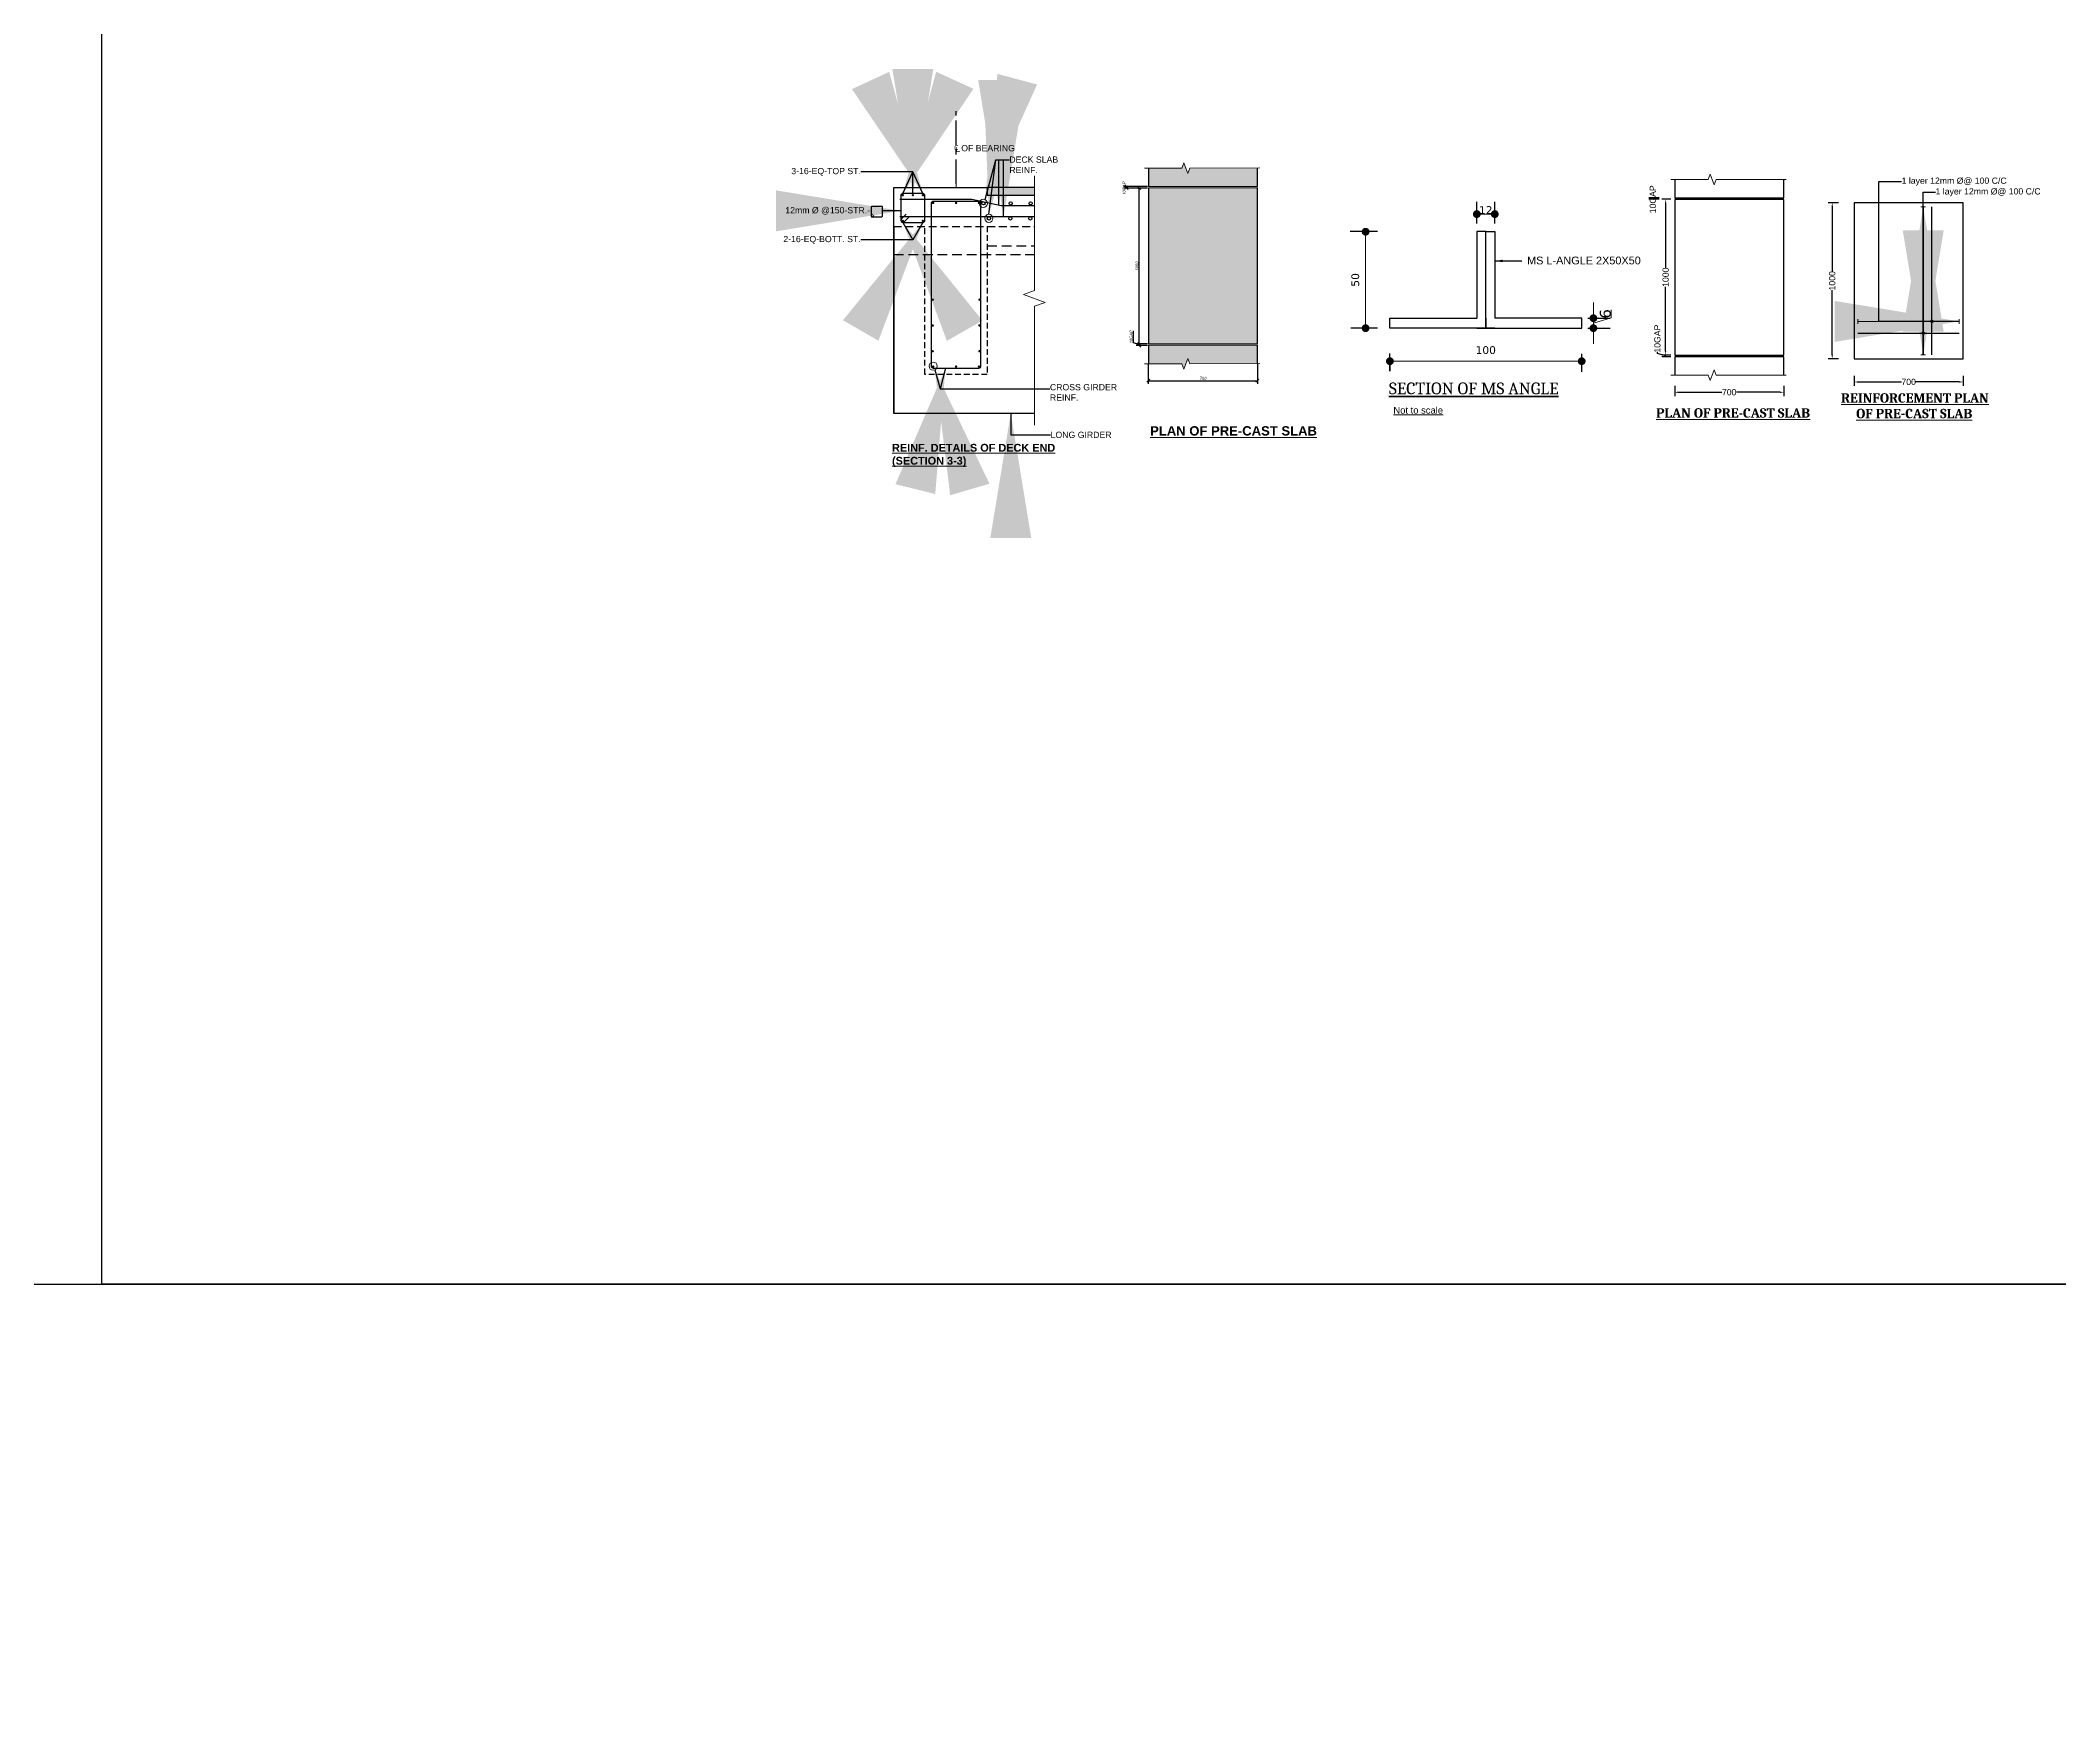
# Model space of a CAD drawing. Header units: millimetres. Extents: x 1231188 to 3899118, y -5478610 to -489530.
# Drawn here: x 3839818 to 3852780, y -2794505 to -2783786 of the extents above; entities that cross this region are included whole.
import ezdxf

# ---------------------------------------------------------------- set-up
doc = ezdxf.new("R2010")
doc.units = ezdxf.units.MM
doc.header["$LTSCALE"] = 25
doc.header["$MEASUREMENT"] = 0
doc.header["$PDMODE"] = 3
for name, pattern in [('CENTER', [2, 1.25, -0.25, 0.25, -0.25]), ('CENTER2', [1.125, 0.75, -0.125, 0.125, -0.125]), ('DASHED2', [0.375, 0.25, -0.125]), ('Grid Line', [22.225, 12.7, -3.175, 3.175, -3.175])]:
    doc.linetypes.add(name, pattern=pattern)
doc.layers.get('0').update_dxf_attribs({"lineweight": 13})
doc.layers.get('Defpoints').update_dxf_attribs({"color": 230, "lineweight": 9})
for name, color, linetype in [('Bar mark', 5, 'Continuous'), ('CL', 8, 'CENTER'), ('Deck', 7, 'Continuous'), ('Girder', 1, 'Continuous'), ('Girder_Hidden', 8, 'DASHED2'), ('Hatch 1', 14, 'Continuous'), ('Reinf', 1, 'Continuous'), ('Reinf. Half Tone', 14, 'Continuous'), ('Shade', 15, 'Continuous'), ('Wearing Course', 7, 'Continuous')]:
    doc.layers.add(name, color=color, linetype=linetype)
for name, color, linetype, lineweight in [('COLUMN', 1, 'Continuous', 25), ('Concrete_Section', 21, 'Continuous', 30), ('DIM', 8, 'Continuous', 13), ('grid', 114, 'CENTER2', 20), ('HAJ', 191, 'Continuous', 15), ('HATCH', 191, 'Continuous', 9), ('Outline', 191, 'Continuous', 40), ('text', 7, 'Continuous', 18)]:
    doc.layers.add(name, color=color, linetype=linetype, lineweight=lineweight)
doc.styles.add('AR', font='arial.ttf')
doc.styles.add('ARIAL', font='arial.ttf', dxfattribs={"height": 400})
doc.styles.add('DIM', font='isocp3.shx', dxfattribs={"oblique": 10})
doc.styles.get("Standard").update_dxf_attribs({"font": 'swissl.ttf'})
doc.styles.add('swis lt cn bt', font='verdana.ttf')
doc.styles.add('Title', font='arial.ttf')
doc.dimstyles.new('DIM01', dxfattribs={"dimtxt": 40, "dimasz": 25, "dimexe": 25, "dimexo": 25, "dimgap": 5, "dimtad": 0, "dimdec": 4, "dimdsep": 46, "dimtxsty": 'Standard', "dimcen": 10, "dimazin": 2, "dimtfac": 1, "dimtdec": 4, "dimtofl": 0, "dimtmove": 1, "dimatfit": 3, "dimfxl": 40, "dimfxlon": 1, "dimtolj": 1, "dimtzin": 0, "dimarcsym": 0})
doc.dimstyles.new('dim_10', dxfattribs={"dimtxt": 20, "dimasz": 20, "dimexe": 20, "dimexo": 5, "dimgap": 5, "dimtad": 1, "dimdec": 0, "dimzin": 0, "dimdsep": 46, "dimtxsty": 'DIM', "dimblk": 'OBLIQUE', "dimcen": 20, "dimclrd": 5, "dimclre": 5, "dimclrt": 7, "dimadec": 0, "dimazin": 0, "dimtfac": 1, "dimtdec": 0, "dimtmove": 1, "dimatfit": 3, "dimfxl": 10, "dimtolj": 1, "dimtzin": 0, "dimarcsym": 0})
doc.dimstyles.new('Dim_20', dxfattribs={"dimscale": 20, "dimtxt": 1.8, "dimasz": 40, "dimexe": 40, "dimexo": 5, "dimgap": 5, "dimtad": 1, "dimdec": 0, "dimzin": 0, "dimdsep": 46, "dimtxsty": 'DIM', "dimcen": 0.09, "dimclrd": 5, "dimclre": 5, "dimclrt": 7, "dimadec": 0, "dimazin": 0, "dimtfac": 1, "dimtdec": 0, "dimtmove": 0, "dimatfit": 3, "dimfxl": 40, "dimfxlon": 1, "dimtolj": 1, "dimtzin": 0, "dimarcsym": 0})
doc.dimstyles.new('meter', dxfattribs={"dimtxt": 150, "dimasz": 5, "dimexe": 3, "dimexo": 4, "dimgap": 1, "dimtad": 1, "dimdec": 0, "dimzin": 0, "dimdsep": 46, "dimtxsty": 'swis lt cn bt', "dimblk": 'OBLIQUE', "dimcen": 3, "dimdle": 3, "dimclrd": 8, "dimclre": 8, "dimclrt": 7, "dimadec": 0, "dimazin": 0, "dimtfac": 1, "dimtdec": 0, "dimtofl": 0, "dimtmove": 1, "dimatfit": 2, "dimldrblk": 'OBLIQUE', "dimfxl": 1, "dimtolj": 1, "dimtzin": 0, "dimlwd": 9, "dimlwe": 9, "dimarcsym": 0})

# ---------------------------------------------------------------- blocks, each defined once
blk = doc.blocks.new('_Dot')
at = {"color": 0, "lineweight": -2}
blk.add_line((-0.5, 0), (-1, 0), dxfattribs=at)
at = {"color": 0, "const_width": 0.5}
blk.add_lwpolyline([(-0.25, 0, 1), (0.25, 0, 1)], format="xyb", close=True, dxfattribs=at)
blk = doc.blocks.new('*D108')
at = {"color": 5, "linetype": 'DASHED2', "lineweight": 9, "ltscale": 100, "transparency": 16777216}
for p, q in [((3848481, -2785820), (3848481, -2785848)), ((3849712, -2785820), (3849712, -2785848))]:
    blk.add_line(p, q, dxfattribs=at)
at = {"color": 8, "lineweight": 9, "ltscale": 100, "transparency": 16777216}
blk.add_line((3848531, -2785845), (3849662, -2785845), dxfattribs=at)
at = {"layer": 'Defpoints', "color": 0, "lineweight": -2, "ltscale": 100, "transparency": 16777216}
for p in [(3848481, -2785633), (3849712, -2785633), (3849712, -2785845)]:
    blk.add_point(p, dxfattribs=at)
at = {"color": 8, "lineweight": 9, "ltscale": 100, "transparency": 16777216, "xscale": 50, "yscale": 50, "zscale": 50, "rotation": 180}
blk.add_blockref('_Dot', (3848481, -2785845), dxfattribs=at)
at = {"color": 8, "lineweight": 9, "ltscale": 100, "transparency": 16777216, "xscale": 50, "yscale": 50, "zscale": 50}
blk.add_blockref('_Dot', (3849712, -2785845), dxfattribs=at)
at = {"color": 7, "lineweight": -2, "ltscale": 100, "transparency": 16777216, "insert": (3849096, -2785774), "char_height": 200, "attachment_point": 5, "style": 'swis lt cn bt'}
blk.add_mtext('\\A1;{\\H0.25x;100}', dxfattribs=at)
blk = doc.blocks.new('*D109')
at = {"color": 5, "linetype": 'DASHED2', "lineweight": 9, "ltscale": 100, "transparency": 16777216}
for p, q in [((3848350, -2785014), (3848322, -2785014)), ((3848350, -2785633), (3848322, -2785633))]:
    blk.add_line(p, q, dxfattribs=at)
at = {"color": 8, "lineweight": 9, "ltscale": 100, "transparency": 16777216}
blk.add_line((3848325, -2785583), (3848325, -2785064), dxfattribs=at)
at = {"layer": 'Defpoints', "color": 0, "lineweight": -2, "ltscale": 100, "transparency": 16777216}
for p in [(3848325, -2785014), (3849039, -2785014), (3848481, -2785633)]:
    blk.add_point(p, dxfattribs=at)
at = {"color": 8, "lineweight": 9, "ltscale": 100, "transparency": 16777216, "xscale": 50, "yscale": 50, "zscale": 50}
for p, rotation in [((3848325, -2785014), 90), ((3848325, -2785633), 270)]:
    blk.add_blockref('_Dot', p, dxfattribs=dict(at, rotation=rotation))
at = {"color": 7, "lineweight": -2, "ltscale": 100, "transparency": 16777216, "insert": (3848259, -2785323), "char_height": 70, "attachment_point": 5, "rotation": 90, "style": 'swis lt cn bt'}
blk.add_mtext('\\A1;{\\H0.7143x;50}', dxfattribs=at)
blk = doc.blocks.new('*D110')
at = {"color": 5, "linetype": 'DASHED2', "lineweight": 9, "ltscale": 100, "transparency": 16777216}
for p, q in [((3849039, -2784926), (3849039, -2784898)), ((3849154, -2784926), (3849154, -2784898))]:
    blk.add_line(p, q, dxfattribs=at)
at = {"color": 8, "lineweight": 9, "ltscale": 100, "transparency": 16777216}
blk.add_line((3849089, -2784901), (3849104, -2784901), dxfattribs=at)
at = {"layer": 'Defpoints', "color": 0, "lineweight": -2, "ltscale": 100, "transparency": 16777216}
for p in [(3849039, -2785014), (3849154, -2784901), (3849154, -2785014)]:
    blk.add_point(p, dxfattribs=at)
at = {"color": 8, "lineweight": 9, "ltscale": 100, "transparency": 16777216, "xscale": 50, "yscale": 50, "zscale": 50, "rotation": 180}
blk.add_blockref('_Dot', (3849039, -2784901), dxfattribs=at)
at = {"color": 8, "lineweight": 9, "ltscale": 100, "transparency": 16777216, "xscale": 50, "yscale": 50, "zscale": 50}
blk.add_blockref('_Dot', (3849154, -2784901), dxfattribs=at)
at = {"color": 7, "lineweight": -2, "ltscale": 100, "transparency": 16777216, "insert": (3849096, -2784875), "char_height": 70, "attachment_point": 5, "style": 'swis lt cn bt'}
blk.add_mtext('\\A1;{\\H0.7143x;12}', dxfattribs=at)
blk = doc.blocks.new('*D111')
at = {"color": 8, "lineweight": 9, "ltscale": 100, "transparency": 16777216}
for p, q in [((3849787, -2785519), (3849787, -2785469)), ((3849901, -2785567), (3849901, -2785515)), ((3849787, -2785601), (3849901, -2785567)), ((3849787, -2785633), (3849787, -2785569)), ((3849787, -2785683), (3849787, -2785733))]:
    blk.add_line(p, q, dxfattribs=at)
at = {"color": 5, "linetype": 'DASHED2', "lineweight": 9, "ltscale": 100, "transparency": 16777216}
for p, q in [((3849762, -2785569), (3849790, -2785569)), ((3849762, -2785633), (3849790, -2785633))]:
    blk.add_line(p, q, dxfattribs=at)
at = {"layer": 'Defpoints', "color": 0, "lineweight": -2, "ltscale": 100, "transparency": 16777216}
for p in [(3849712, -2785569), (3849712, -2785633), (3849787, -2785569)]:
    blk.add_point(p, dxfattribs=at)
at = {"color": 8, "lineweight": 9, "ltscale": 100, "transparency": 16777216, "xscale": 50, "yscale": 50, "zscale": 50}
for p, rotation in [((3849787, -2785569), 270), ((3849787, -2785633), 90)]:
    blk.add_blockref('_Dot', p, dxfattribs=dict(at, rotation=rotation))
at = {"color": 7, "lineweight": -2, "ltscale": 100, "transparency": 16777216, "insert": (3849864, -2785541), "char_height": 70, "attachment_point": 5, "rotation": 90, "style": 'swis lt cn bt'}
blk.add_mtext('\\A1;6', dxfattribs=at)
blk = doc.blocks.new('_Oblique')
at = {"color": 0, "linetype": 'ByBlock', "lineweight": -2}
blk.add_line((-0.5, -0.5), (0.5, 0.5), dxfattribs=at)
blk = doc.blocks.new('*D224')
at = {"layer": 'Defpoints', "color": 0, "lineweight": -2, "ltscale": 20, "transparency": 16777216}
for p in [(3846872, -2785734), (3846930, -2785734), (3846930, -2785744)]:
    blk.add_point(p, dxfattribs=at)
at = {"layer": 'DIM', "color": 5, "lineweight": -2, "ltscale": 20, "transparency": 16777216}
for p, q in [((3846835, -2785728), (3846835, -2785649)), ((3846872, -2785739), (3846835, -2785728)), ((3846925, -2785734), (3846852, -2785734)), ((3846925, -2785744), (3846852, -2785744)), ((3846872, -2785744), (3846872, -2785734))]:
    blk.add_line(p, q, dxfattribs=at)
at = {"layer": 'DIM', "color": 5, "lineweight": -2, "ltscale": 20, "transparency": 16777216, "xscale": 20, "yscale": 20, "zscale": 20}
for p, rotation in [((3846872, -2785734), 90), ((3846872, -2785744), 270)]:
    blk.add_blockref('_Oblique', p, dxfattribs=dict(at, rotation=rotation))
at = {"layer": 'DIM', "color": 7, "ltscale": 20, "transparency": 16777216, "insert": (3846820, -2785688), "char_height": 20, "attachment_point": 5, "rotation": 90, "style": 'DIM'}
blk.add_mtext('\\A1;10GAP', dxfattribs=at)
blk = doc.blocks.new('*D225')
at = {"layer": 'Defpoints', "color": 0, "lineweight": -2, "ltscale": 20, "transparency": 16777216}
for p in [(3846872, -2784734), (3846930, -2784734), (3846930, -2785734)]:
    blk.add_point(p, dxfattribs=at)
at = {"layer": 'DIM', "color": 5, "lineweight": -2, "ltscale": 20, "transparency": 16777216}
for p, q in [((3846925, -2784734), (3846852, -2784734)), ((3846872, -2785734), (3846872, -2784734)), ((3846925, -2785734), (3846852, -2785734))]:
    blk.add_line(p, q, dxfattribs=at)
at = {"layer": 'DIM', "color": 5, "lineweight": -2, "ltscale": 20, "transparency": 16777216, "xscale": 20, "yscale": 20, "zscale": 20}
for p, rotation in [((3846872, -2784734), 90), ((3846872, -2785734), 270)]:
    blk.add_blockref('_Oblique', p, dxfattribs=dict(at, rotation=rotation))
at = {"layer": 'DIM', "color": 7, "ltscale": 20, "transparency": 16777216, "insert": (3846857, -2785234), "char_height": 20, "attachment_point": 5, "rotation": 90, "style": 'DIM'}
blk.add_mtext('\\A1;1000', dxfattribs=at)
blk = doc.blocks.new('*D226')
at = {"layer": 'Defpoints', "color": 0, "lineweight": -2, "ltscale": 20, "transparency": 16777216}
for p in [(3846790, -2784724), (3846930, -2784724), (3846930, -2784734)]:
    blk.add_point(p, dxfattribs=at)
at = {"layer": 'DIM', "color": 5, "lineweight": -2, "ltscale": 20, "transparency": 16777216}
for p, q in [((3846925, -2784724), (3846770, -2784724)), ((3846925, -2784734), (3846770, -2784734)), ((3846790, -2784734), (3846790, -2784724))]:
    blk.add_line(p, q, dxfattribs=at)
at = {"layer": 'DIM', "color": 5, "lineweight": -2, "ltscale": 20, "transparency": 16777216, "xscale": 20, "yscale": 20, "zscale": 20}
for p, rotation in [((3846790, -2784724), 90), ((3846790, -2784734), 270)]:
    blk.add_blockref('_Oblique', p, dxfattribs=dict(at, rotation=rotation))
at = {"layer": 'DIM', "color": 7, "ltscale": 20, "transparency": 16777216, "insert": (3846775, -2784734), "char_height": 20, "attachment_point": 5, "rotation": 90, "style": 'DIM'}
blk.add_mtext('\\A1;10GAP', dxfattribs=at)
blk = doc.blocks.new('*D227')
at = {"layer": 'Defpoints', "color": 0, "lineweight": -2, "ltscale": 20, "transparency": 16777216}
for p in [(3846930, -2785862), (3847630, -2785860), (3847630, -2785970)]:
    blk.add_point(p, dxfattribs=at)
at = {"layer": 'DIM', "color": 5, "lineweight": -2, "ltscale": 20, "transparency": 16777216}
for p, q in [((3846930, -2785867), (3846930, -2785990)), ((3847630, -2785865), (3847630, -2785990)), ((3846930, -2785970), (3847630, -2785970))]:
    blk.add_line(p, q, dxfattribs=at)
at = {"layer": 'DIM', "color": 5, "lineweight": -2, "ltscale": 20, "transparency": 16777216, "xscale": 20, "yscale": 20, "zscale": 20, "rotation": 180}
blk.add_blockref('_Oblique', (3846930, -2785970), dxfattribs=at)
at = {"layer": 'DIM', "color": 5, "lineweight": -2, "ltscale": 20, "transparency": 16777216, "xscale": 20, "yscale": 20, "zscale": 20}
blk.add_blockref('_Oblique', (3847630, -2785970), dxfattribs=at)
at = {"layer": 'DIM', "color": 7, "ltscale": 20, "transparency": 16777216, "insert": (3847280, -2785955), "char_height": 20, "attachment_point": 5, "style": 'DIM'}
blk.add_mtext('\\A1;700', dxfattribs=at)
blk = doc.blocks.new('do_20')
at = {"const_width": 7.84}
blk.add_lwpolyline([(8, 3, -1), (12, -3, -1)], format="xyb", close=True, dxfattribs=at)
blk = doc.blocks.new('*D277')
at = {"layer": 'Defpoints', "color": 0, "lineweight": -2, "transparency": 16777216}
for p in [(3850251, -2785806), (3850309, -2785806), (3850309, -2785816)]:
    blk.add_point(p, dxfattribs=at)
at = {"layer": 'text', "color": 0, "lineweight": -2, "transparency": 16777216}
for p, q in [((3850198, -2785795), (3850198, -2785785)), ((3850251, -2785811), (3850198, -2785795)), ((3850284, -2785806), (3850226, -2785806)), ((3850284, -2785816), (3850226, -2785816)), ((3850251, -2785816), (3850251, -2785806))]:
    blk.add_line(p, q, dxfattribs=at)
at = {"layer": 'text', "color": 0, "transparency": 16777216, "insert": (3850198, -2785700), "char_height": 40, "attachment_point": 5, "rotation": 90}
blk.add_mtext('\\A1;10GAP', dxfattribs=at)
blk = doc.blocks.new('*D278')
at = {"layer": 'Defpoints', "color": 0, "lineweight": -2, "transparency": 16777216}
for p in [(3850251, -2784806), (3850309, -2784806), (3850309, -2785806)]:
    blk.add_point(p, dxfattribs=at)
at = {"layer": 'text', "color": 0, "lineweight": -2, "transparency": 16777216}
for p, q in [((3850284, -2784806), (3850226, -2784806)), ((3850251, -2784831), (3850251, -2785246)), ((3850251, -2785781), (3850251, -2785367)), ((3850284, -2785806), (3850226, -2785806))]:
    blk.add_line(p, q, dxfattribs=at)
for points in [[(3850247, -2784831), (3850255, -2784831), (3850251, -2784806)], [(3850247, -2785781), (3850255, -2785781), (3850251, -2785806)]]:
    blk.add_solid(points, dxfattribs=at)
at = {"layer": 'text', "color": 0, "transparency": 16777216, "insert": (3850251, -2785306), "char_height": 40, "attachment_point": 5, "rotation": 90}
blk.add_mtext('\\A1;1000', dxfattribs=at)
blk = doc.blocks.new('*D279')
at = {"layer": 'Defpoints', "color": 0, "lineweight": -2, "transparency": 16777216}
for p in [(3850169, -2784796), (3850309, -2784796), (3850309, -2784806)]:
    blk.add_point(p, dxfattribs=at)
at = {"layer": 'text', "color": 0, "lineweight": -2, "transparency": 16777216}
for p, q in [((3850209, -2784796), (3850144, -2784796)), ((3850209, -2784806), (3850144, -2784806))]:
    blk.add_line(p, q, dxfattribs=at)
at = {"layer": 'text', "color": 0, "transparency": 16777216, "insert": (3850169, -2784806), "char_height": 40, "attachment_point": 5, "rotation": 90}
blk.add_mtext('\\A1;10GAP', dxfattribs=at)
blk = doc.blocks.new('*D280')
at = {"layer": 'Defpoints', "color": 0, "lineweight": -2, "transparency": 16777216}
for p in [(3850309, -2785934), (3851009, -2785934), (3851009, -2786044)]:
    blk.add_point(p, dxfattribs=at)
at = {"layer": 'text', "color": 0, "lineweight": -2, "transparency": 16777216}
for p, q in [((3850309, -2786004), (3850309, -2786069)), ((3850334, -2786044), (3850612, -2786044)), ((3850984, -2786044), (3850706, -2786044)), ((3851009, -2786004), (3851009, -2786069))]:
    blk.add_line(p, q, dxfattribs=at)
for points in [[(3850334, -2786040), (3850334, -2786049), (3850309, -2786044)], [(3850984, -2786040), (3850984, -2786049), (3851009, -2786044)]]:
    blk.add_solid(points, dxfattribs=at)
at = {"layer": 'text', "color": 0, "transparency": 16777216, "insert": (3850659, -2786044), "char_height": 40, "attachment_point": 5}
blk.add_mtext('\\A1;700', dxfattribs=at)
blk = doc.blocks.new('*D281')
at = {"layer": 'Defpoints', "color": 0, "lineweight": -2, "transparency": 16777216}
for p in [(3851461, -2785829), (3852161, -2785829), (3852161, -2785978)]:
    blk.add_point(p, dxfattribs=at)
at = {"layer": 'text', "color": 0, "lineweight": -2, "transparency": 16777216}
for p, q in [((3851461, -2785938), (3851461, -2786003)), ((3851486, -2785978), (3851764, -2785978)), ((3852136, -2785978), (3851857, -2785978)), ((3852161, -2785938), (3852161, -2786003))]:
    blk.add_line(p, q, dxfattribs=at)
for points in [[(3851486, -2785974), (3851486, -2785983), (3851461, -2785978)], [(3852136, -2785974), (3852136, -2785983), (3852161, -2785978)]]:
    blk.add_solid(points, dxfattribs=at)
at = {"layer": 'text', "color": 0, "transparency": 16777216, "insert": (3851811, -2785978), "char_height": 40, "attachment_point": 5}
blk.add_mtext('\\A1;700', dxfattribs=at)
blk = doc.blocks.new('*D282')
at = {"layer": 'Defpoints', "color": 0, "lineweight": -2, "transparency": 16777216}
for p in [(3851461, -2784829), (3851320, -2785829), (3851461, -2785829)]:
    blk.add_point(p, dxfattribs=at)
at = {"layer": 'text', "color": 0, "lineweight": -2, "transparency": 16777216}
for p, q in [((3851360, -2784829), (3851295, -2784829)), ((3851320, -2784854), (3851320, -2785269)), ((3851320, -2785804), (3851320, -2785390)), ((3851360, -2785829), (3851295, -2785829))]:
    blk.add_line(p, q, dxfattribs=at)
for points in [[(3851316, -2784854), (3851325, -2784854), (3851320, -2784829)], [(3851316, -2785804), (3851325, -2785804), (3851320, -2785829)]]:
    blk.add_solid(points, dxfattribs=at)
at = {"layer": 'text', "color": 0, "transparency": 16777216, "insert": (3851320, -2785329), "char_height": 40, "attachment_point": 5, "rotation": 90}
blk.add_mtext('\\A1;1000', dxfattribs=at)
blk = doc.blocks.new('Bar mark_2')
at = {"ltscale": 400, "const_width": 70.3125}
blk.add_lwpolyline([(-35.15625, 0, 1), (35.15625, 0, 1)], format="xyb", close=True, dxfattribs=at)

msp = doc.modelspace()

# ---------------------------------------------------------------- hatches: boundary and pattern name
at = {"layer": 'Hatch 1', "ltscale": 20}
h = msp.add_hatch(color=256, dxfattribs=at)
h.dxf.hatch_style = 1
h.paths.add_polyline_path([(3846198.40159, -2784729.49449), (3845896.00602, -2784729.49449), (3845896.00602, -2784779.49449), (3846198.40159, -2784779.49449)])
at = {"layer": 'Shade', "ltscale": 20}
h = msp.add_hatch(color=256, dxfattribs=at)
h.dxf.hatch_style = 1
h.paths.add_polyline_path([(3847182.947, -2784641.20074), (3847157.6345, -2784571.65522), (3847144.97825, -2784606.42798), (3846930.29075, -2784606.42798), (3846930.29075, -2784724.06187), (3847630.28224, -2784722.12662), (3847630.28224, -2784606.42798), (3847195.60325, -2784606.42798)])
h = msp.add_hatch(color=256, dxfattribs=at)
h.dxf.hatch_style = 1
h.paths.add_polyline_path([(3846930.29075, -2785734.06187), (3847630.28224, -2785732.12662), (3847630.28224, -2784732.12662), (3846930.29075, -2784734.06187)])
h = msp.add_hatch(color=256, dxfattribs=at)
h.dxf.hatch_style = 1
h.paths.add_polyline_path([(3847182.947, -2785826.92299), (3847195.60325, -2785861.69575), (3847630.28224, -2785861.69575), (3847630.28224, -2785742.12662), (3846930.29075, -2785744.06187), (3846930.29075, -2785861.69575), (3847144.97825, -2785861.69575), (3847157.6345, -2785896.46851)])

# ---------------------------------------------------------------- linework, layer by layer
at = {"color": 1, "lineweight": -2, "ltscale": 100}
for p, q in [((3849038.92009, -2784961.92227), (3849038.92009, -2784822.65838)), ((3849153.74875, -2784961.92227), (3849153.74875, -2784822.65838)), ((3848401.81331, -2785013.50877), (3848226.29622, -2785013.50877)), ((3848401.60046, -2785632.69372), (3848229.29622, -2785632.69372)), ((3849751.14615, -2785568.32825), (3849895.41347, -2785568.32825)), ((3849751.14615, -2785632.69372), (3849895.41347, -2785632.69372)), ((3848480.73149, -2785909.78848), (3848480.73149, -2785794.82762)), ((3848480.73149, -2785844.72611), (3848480.73149, -2785909.78848)), ((3849711.93734, -2785912.78848), (3849711.93734, -2785797.82762))]:
    msp.add_line(p, q, dxfattribs=at)
at = {"color": 4, "lineweight": -2, "ltscale": 100}
for points in [[(3849038.92009, -2785632.69372), (3849096.33442, -2785632.69372), (3849096.33442, -2785013.50877), (3849038.92009, -2785013.50877), (3849038.92009, -2785568.86553)], [(3849153.74875, -2785632.69372), (3849096.33442, -2785632.69372), (3849096.33442, -2785013.50877), (3849153.74875, -2785013.50877), (3849153.74875, -2785568.86553)], [(3849096.33442, -2785568.86553), (3849096.33442, -2785632.69372), (3848480.73149, -2785632.69372), (3848480.73149, -2785568.86553), (3849038.92009, -2785568.86553)], [(3849096.33442, -2785568.86553), (3849096.33442, -2785632.69372), (3849711.93734, -2785632.69372), (3849711.93734, -2785568.86553), (3849153.74875, -2785568.86553)]]:
    msp.add_lwpolyline(points, dxfattribs=at)
at = {"layer": 'CL', "ltscale": 5}
msp.add_line((3845696.00602, -2784706.29377), (3845696.00602, -2784240.90161), dxfattribs=at)
at = {"layer": 'COLUMN', "lineweight": -2, "ltscale": 100}
msp.add_lwpolyline([(3840211.61426, -2767454.5222), (3861692.00571, -2767454.5222), (3861692.00571, -2791767.57677), (3840211.61426, -2791767.57677)], close=True, dxfattribs=at)
at = {"layer": 'Concrete_Section', "color": 4, "ltscale": 150}
for points in [[(3846930.29075, -2784606.42798), (3846930.29075, -2784724.06187), (3847630.28224, -2784722.12662), (3847630.28224, -2784604.49274)], [(3850309.17256, -2784678.78612), (3850309.17256, -2784796.42001), (3851009.17256, -2784796.42001), (3851009.17256, -2784678.78612)], [(3847630.28224, -2785859.76051), (3847630.28224, -2785742.12662), (3846930.29075, -2785744.06187), (3846930.29075, -2785861.69575)], [(3851009.17256, -2785934.05389), (3851009.17256, -2785816.42001), (3850309.17256, -2785816.42001), (3850309.17256, -2785934.05389)]]:
    msp.add_lwpolyline(points, dxfattribs=at)
for points in [[(3846930.29075, -2785734.06187), (3847630.28224, -2785732.12662), (3847630.28224, -2784732.12662), (3846930.29075, -2784734.06187)], [(3850309.17256, -2785806.42001), (3851009.17256, -2785806.42001), (3851009.17256, -2784806.42001), (3850309.17256, -2784806.42001)]]:
    msp.add_lwpolyline(points, close=True, dxfattribs=at)
at = {"layer": 'Concrete_Section', "ltscale": 150}
msp.add_lwpolyline([(3851460.70343, -2784829.49147), (3851460.70343, -2785829.49147), (3852160.70343, -2785829.49147), (3852160.70343, -2784829.49147)], close=True, dxfattribs=at)
at = {"layer": 'Deck', "ltscale": 20}
msp.add_lwpolyline([(3845296.00602, -2784979.49449), (3845296.00602, -2784729.49449), (3845896.00602, -2784729.49449), (3845896.00602, -2784779.49449), (3846198.40159, -2784779.49449)], dxfattribs=at)
at = {"layer": 'Defpoints', "lineweight": -2, "ltscale": 100}
msp.add_lwpolyline([(3823085.18358, -2791767.57677), (3891240.19167, -2791767.57677), (3891240.19167, -2831114.31957), (3823085.18358, -2831114.31957)], close=True, dxfattribs=at)
at = {"layer": 'Girder', "color": 21}
msp.add_line((3845296.00602, -2784979.49449), (3845296.00602, -2786179.49449), dxfattribs=at)
msp.add_lwpolyline([(3846198.40159, -2786179.49449), (3845296.00602, -2786179.49449), (3845296.00602, -2784979.49449)], dxfattribs=at)
at = {"layer": 'Girder', "linetype": 'DASHED2', "ltscale": 8}
msp.add_lwpolyline([(3845296.00602, -2784979.49449), (3846198.40159, -2784979.49449)], dxfattribs=at)
at = {"layer": 'Girder', "color": 4, "linetype": 'DASHED2', "ltscale": 6}
msp.add_lwpolyline([(3845896.00602, -2784979.49449), (3845896.00602, -2785929.49449), (3845496.00602, -2785929.49449), (3845496.00602, -2784979.49449)], dxfattribs=at)
at = {"layer": 'Girder_Hidden', "ltscale": 10}
for p, q in [((3845896.00602, -2785104.49449), (3846198.40159, -2785104.49449)), ((3845296.00602, -2785159.49449), (3846198.40159, -2785159.49449))]:
    msp.add_line(p, q, dxfattribs=at)
at = {"layer": 'grid', "linetype": 'Grid Line', "ltscale": 10}
msp.add_line((3845696.00602, -2784706.29377), (3845696.00602, -2784729.49449), dxfattribs=at)
at = {"layer": 'HATCH', "linetype": 'Continuous', "ltscale": 20}
for points in [[(3847645.53647, -2784604.49274), (3847195.60325, -2784606.42798), (3847182.947, -2784641.20074), (3847157.6345, -2784571.65522), (3847144.97825, -2784606.42798), (3846906.14629, -2784606.42798)], [(3846198.40159, -2784654.49449), (3846198.40159, -2785391.36949), (3846128.85606, -2785416.68199), (3846267.94711, -2785467.30699), (3846198.40159, -2785492.61949), (3846198.40159, -2786254.49449)], [(3851024.42679, -2784678.78612), (3850574.48506, -2784678.78612), (3850561.82881, -2784713.55888), (3850536.51631, -2784644.01336), (3850523.86006, -2784678.78612), (3850285.02809, -2784678.78612)], [(3847645.53647, -2785859.76051), (3847195.60325, -2785861.69575), (3847182.947, -2785826.92299), (3847157.6345, -2785896.46851), (3847144.97825, -2785861.69575), (3846906.14629, -2785861.69575)], [(3851024.42679, -2785934.05389), (3850574.48506, -2785934.05389), (3850561.82881, -2785899.28113), (3850536.51631, -2785968.82666), (3850523.86006, -2785934.05389), (3850285.02809, -2785934.05389)]]:
    msp.add_lwpolyline(points, dxfattribs=at)
at = {"layer": 'Reinf', "ltscale": 20}
for p, q in [((3851960.70343, -2785804.49147), (3851960.70343, -2784854.49147)), ((3851485.70343, -2785664.49147), (3852135.70343, -2785664.49147))]:
    msp.add_line(p, q, dxfattribs=at)
at = {"layer": 'Reinf', "color": 7, "ltscale": 70}
msp.add_lwpolyline([(3845160.06786, -2784901.04102), (3845152.82863, -2784908.28025, 0.6681786379), (3845157.13066, -2784918.66629), (3845217.21679, -2784918.66629, 0.4142135624), (3845223.30079, -2784912.58229), (3845223.30079, -2784857.35829, 0.4142135624), (3845217.21679, -2784851.27429), (3845156.84479, -2784851.27429, 0.4142135624), (3845150.76079, -2784857.35829), (3845150.76079, -2784912.29642, 0.6681786379), (3845161.14683, -2784916.59845), (3845168.38606, -2784909.35922)], format="xyb", dxfattribs=at)
at = {"layer": 'Reinf', "ltscale": 70}
for points in [[(3845336.00602, -2784805.70472), (3845797.16819, -2784805.70472), (3845986.51844, -2784844.83232), (3846198.40159, -2784844.83232)], [(3845336.00602, -2784915.49449), (3846198.40159, -2784915.49449)]]:
    msp.add_lwpolyline(points, dxfattribs=at)
msp.add_lwpolyline([(3845376.36136, -2784901.36522), (3845345.42447, -2784932.3021, 0.6681786379), (3845354.61686, -2784954.49449), (3845483.00602, -2784954.49449, 0.4142135624), (3845496.00602, -2784941.49449), (3845496.00602, -2784782.49449, 0.4142135624), (3845483.00602, -2784769.49449), (3845354.00602, -2784769.49449, 0.4142135624), (3845341.00602, -2784782.49449), (3845341.00602, -2784940.88364, 0.6681786379), (3845363.1984, -2784950.07603), (3845394.13529, -2784919.13915)], format="xyb", dxfattribs=at)
for centre in [(3845871.45578, -2784831.83232), (3846046.45578, -2784831.83232), (3846174.82681, -2784831.83232), (3845906.79692, -2784928.49449), (3846044.49375, -2784928.49449), (3846172.86477, -2784928.49449)]:
    msp.add_circle(centre, 10.49277, dxfattribs=at)
at = {"layer": 'Reinf. Half Tone', "color": 8, "ltscale": 400}
msp.add_lwpolyline([(3845549.00602, -2785889.49449), (3845843.00602, -2785889.49449, 0.4142135624), (3845856.00602, -2785876.49449), (3845856.00602, -2784832.49449, 0.4142135624), (3845843.00602, -2784819.49449), (3845549.00602, -2784819.49449, 0.4142135624), (3845536.00602, -2784832.49449), (3845536.00602, -2785876.49449, 0.4142135624)], format="xyb", close=True, dxfattribs=at)
at = {"layer": 'text', "color": 5, "ltscale": 20}
for p, q in [((3851889.82542, -2784854.49147), (3851919.01463, -2784854.49147)), ((3851485.70343, -2785574.89687), (3851485.70343, -2785604.08608)), ((3852135.70343, -2785574.89687), (3852135.70343, -2785604.08608)), ((3851889.82542, -2785804.49147), (3851919.01463, -2785804.49147))]:
    msp.add_line(p, q, dxfattribs=at)
at = {"layer": 'text', "ltscale": 20}
msp.add_line((3851620, -2785589.49147), (3851485.70343, -2785589.49147), dxfattribs=at)
at = {"layer": 'text', "color": 5, "ltscale": 400}
for centre in [(3845871.45578, -2784831.83232), (3845906.79692, -2784928.49449), (3845549.00602, -2785876.49449)]:
    msp.add_circle(centre, 26.15816, dxfattribs=at)
at = {"layer": 'Wearing Course', "ltscale": 20}
msp.add_lwpolyline([(3846198.40159, -2784729.49449), (3845896.00602, -2784729.49449), (3845896.00602, -2784779.49449), (3846198.40159, -2784779.49449)], dxfattribs=at)

# ---------------------------------------------------------------- block references
at = {"layer": 'Bar mark', "xscale": 0.16, "yscale": 0.16, "zscale": 0.16}
for p in [(3851904.42002, -2785664.49147), (3851960.70343, -2785589.49147)]:
    msp.add_blockref('Bar mark_2', p, dxfattribs=at)
at = {"layer": 'Reinf', "ltscale": 400, "xscale": -1}
for p, rotation in [((3845354.00602, -2784769.49449), 90), ((3845418.50602, -2784769.49449), 90), ((3845483.00602, -2784769.49449), 90), ((3845483.00602, -2784954.49449), 270)]:
    msp.add_blockref('do_20', p, dxfattribs=dict(at, rotation=rotation))
at = {"layer": 'Reinf', "ltscale": 400, "rotation": 90}
msp.add_blockref('do_20', (3845354.61686, -2784954.49449), dxfattribs=at)
at = {"layer": 'Reinf. Half Tone', "color": 201, "ltscale": 400, "xscale": -1}
for p, rotation in [((3845549.00602, -2784819.49449), 90), ((3845696.00602, -2784819.49449), 90), ((3845843.00602, -2784819.49449), 90), ((3845536.00602, -2785450.02876), 180), ((3845536.00602, -2785615.57818), 180), ((3845536.00602, -2785781.12761), 180)]:
    msp.add_blockref('do_20', p, dxfattribs=dict(at, rotation=rotation))
at = {"layer": 'Reinf. Half Tone', "color": 201, "ltscale": 400}
for p, rotation in [((3845856.00602, -2785450.02876), 180), ((3845856.00602, -2785615.57818), 180), ((3845856.00602, -2785781.12761), 180), ((3845549.00602, -2785889.49449), 90), ((3845696.00602, -2785889.49449), 90), ((3845843.00602, -2785889.49449), 90)]:
    msp.add_blockref('do_20', p, dxfattribs=dict(at, rotation=rotation))

# ---------------------------------------------------------------- texts
at = {"layer": 'HAJ', "color": 0, "ltscale": 15, "insert": (3848821.8266, -2786181.7907), "char_height": 68.6, "width": 5693.2030489, "attachment_point": 9}
msp.add_mtext('{\\fArial|b0|i0|c0|p34;\\H0.6298x;\\LNot to scale}', dxfattribs=at)
at = {"layer": 'Outline', "insert": (3848449.72546, -2785981.77644), "char_height": 75, "width": 1595.9848864, "attachment_point": 1}
msp.add_mtext('{\\fCambria|b0|i0|c0|p18;\\L SECTION OF MS ANGLE}', dxfattribs=at)
at = {"layer": 'text', "ltscale": 400, "char_height": 40}
for s, insert, width, attachment_point, style in [('{\\fISOCPEUR|b0|i0|c0|p34;\\H1.25x;℄} OF BEARING', (3845681.8754, -2784447.74021), 447.1214188, 1, 'ARIAL'), ('3-16-EQ-TOP ST.', (3845085.42764, -2784630.07828), 573.0579789, 6, 'AR'), ('DECK SLAB REINF.', (3846037.96783, -2784584.52516), 320.8192793, 4, 'AR'), ('1 layer 12mm %%C@ 100 C/C', (3851765.49544, -2784692.40813), 737.8200547, 4, 'AR'), ('1 layer 12mm %%C@ 100 C/C', (3851983.47204, -2784761.01072), 702.2069587, 4, 'AR'), ('12mm %%C @150-STR.-', (3845143.91324, -2784880.04801), 614.2541969, 6, 'AR'), ('2-16-EQ-BOTT. ST.', (3845083.79376, -2785066.47029), 618.2438542, 6, 'AR'), ('CROSS GIRDER REINF.', (3846298.30674, -2786045.05675), 437.5069474, 4, 'AR'), ('LONG GIRDER', (3846303.0211, -2786317.85073), 638.9185982, 4, 'AR')]:
    msp.add_mtext(s, dxfattribs=dict(at, insert=insert, width=width, attachment_point=attachment_point, style=style))
at = {"layer": 'text', "insert": (3849361.46083, -2785173.5939), "char_height": 50, "attachment_point": 1}
msp.add_mtext('\\A1;MS L-ANGLE 2X50X50', dxfattribs=at)
at = {"layer": 'text', "ltscale": 20, "char_height": 48, "attachment_point": 1, "style": 'Title'}
for s, insert, width in [('\\pi1.1496;{\\fCambria|b1|i0|c0|p18;\\H1.25x;\\LREINFORCEMENT PLAN \\P\\pi98.409;OF PRE-CAST SLAB\\l }', (3851375.51988, -2786050.77553), 960.4187576), ('{\\fCambria|b1|i0|c0|p18;\\H1.25x;\\LPLAN OF PRE-CAST SLAB\\l }', (3850190.0437, -2786146.96251), 1140.7476959), ('{\\fArial|b1|i0|c0|p34;\\H1.25x;\\LPLAN OF PRE-CAST SLAB\\l }', (3846941.6072, -2786261.95788), 1140.7476959), ('{\\fArial|b1|i0|c0|p34;\\H1.04166x;\\LREINF. DETAILS OF DECK END\\P(SECTION 3-3)\\l }', (3845284.83681, -2786375.40601), 1061.2051599)]:
    msp.add_mtext(s, dxfattribs=dict(at, insert=insert, width=width))

# ---------------------------------------------------------------- dimensions: what is measured, and where the dimension line sits
at = {"color": 4, "lineweight": -2, "ltscale": 100}
dim = msp.add_linear_dim(base=(3849153.74875, -2784901.30223), p1=(3849038.92009, -2785013.50877), p2=(3849153.74875, -2785013.50877), text='{\\H0.7143x;12}', dimstyle='meter', override={"dimtxt": 70, "dimasz": 50, "dimpost": '', "dimblk": 'Dot', "dimclre": 5, "dimfxl": 25, "dimfxlon": 1}, dxfattribs=at)
dim.commit()
dim.dimension.update_dxf_attribs({"geometry": '*D110', "text_midpoint": (3849096.33442, -2784874.78124)})
dim = msp.add_linear_dim(base=(3848325.08848, -2785013.50877), p1=(3848480.73149, -2785632.69372), p2=(3849038.92009, -2785013.50877), angle=90, text='{\\H0.7143x;50}', dimstyle='meter', override={"dimtxt": 70, "dimasz": 50, "dimpost": '', "dimblk": 'Dot', "dimclre": 5, "dimfxl": 25, "dimfxlon": 1}, dxfattribs=at)
dim.commit()
dim.dimension.update_dxf_attribs({"geometry": '*D109', "text_midpoint": (3848286.24079, -2785323.10125), "dimtype": 160})
dim = msp.add_linear_dim(base=(3849787.30676, -2785568.86553), p1=(3849711.93734, -2785632.69372), p2=(3849711.93734, -2785568.86553), angle=90, text='6', dimstyle='meter', override={"dimtxt": 70, "dimasz": 50, "dimpost": '', "dimblk": 'Dot', "dimclre": 5, "dimfxl": 25, "dimfxlon": 1}, dxfattribs=at)
dim.commit()
dim.dimension.update_dxf_attribs({"geometry": '*D111', "text_midpoint": (3849863.58043, -2785565.68147)})
dim = msp.add_linear_dim(base=(3849711.93734, -2785844.72611), p1=(3848480.73149, -2785632.69372), p2=(3849711.93734, -2785632.69372), text='{\\H0.25x;100}', dimstyle='meter', override={"dimtxt": 200, "dimasz": 50, "dimpost": '', "dimblk": 'Dot', "dimclre": 5, "dimfxl": 25, "dimfxlon": 1}, dxfattribs=at)
dim.commit()
dim.dimension.update_dxf_attribs({"geometry": '*D108', "text_midpoint": (3849096.33442, -2785801.01998), "dimtype": 160})
at = {"layer": 'DIM', "ltscale": 20}
dim = msp.add_linear_dim(base=(3846789.77705, -2784724.06187), p1=(3846930.29075, -2784734.06187), p2=(3846930.29075, -2784724.06187), angle=90, text='<>GAP', dimstyle='dim_10', dxfattribs=at)
dim.commit()
dim.dimension.update_dxf_attribs({"geometry": '*D226', "text_midpoint": (3846789.77705, -2784734.06187), "dimtype": 160})
dim = msp.add_linear_dim(base=(3846872.27705, -2784734.06187), p1=(3846930.29075, -2785734.06187), p2=(3846930.29075, -2784734.06187), angle=90, dimstyle='dim_10', dxfattribs=at)
dim.commit()
dim.dimension.update_dxf_attribs({"geometry": '*D225', "text_midpoint": (3846857.27705, -2785234.06187)})
dim = msp.add_linear_dim(base=(3846872.27705, -2785734.06187), p1=(3846930.29075, -2785744.06187), p2=(3846930.29075, -2785734.06187), angle=90, text='<>GAP', dimstyle='dim_10', dxfattribs=at)
dim.commit()
dim.dimension.update_dxf_attribs({"geometry": '*D224', "text_midpoint": (3846819.70598, -2785722.80121)})
dim = msp.add_linear_dim(base=(3847630.28224, -2785970.1689), p1=(3846930.29075, -2785861.69575), p2=(3847630.28224, -2785859.76051), dimstyle='dim_10', dxfattribs=at)
dim.commit()
dim.dimension.update_dxf_attribs({"geometry": '*D227', "text_midpoint": (3847280.2865, -2785955.1689)})
at = {"layer": 'text'}
dim = msp.add_linear_dim(base=(3850168.65885, -2784796.42001), p1=(3850309.17256, -2784806.42001), p2=(3850309.17256, -2784796.42001), angle=90, text='<>GAP', dimstyle='DIM01', dxfattribs=at)
dim.commit()
dim.dimension.update_dxf_attribs({"geometry": '*D279', "text_midpoint": (3850168.65885, -2784806.42001), "dimtype": 160})
for base, p1, p2, angle, picture, middle in [((3850251.15885, -2784806.42001), (3850309.17256, -2785806.42001), (3850309.17256, -2784806.42001), 90, '*D278', (3850251.15885, -2785306.42001)), ((3851320.48713, -2785829.49147), (3851460.70343, -2784829.49147), (3851460.70343, -2785829.49147), 270, '*D282', (3851320.48713, -2785329.49147))]:
    dim = msp.add_linear_dim(base=base, p1=p1, p2=p2, angle=angle, dimstyle='DIM01', dxfattribs=at)
    dim.commit()
    dim.dimension.update_dxf_attribs({"geometry": picture, "text_midpoint": middle})
dim = msp.add_linear_dim(base=(3850251.15885, -2785806.42001), p1=(3850309.17256, -2785816.42001), p2=(3850309.17256, -2785806.42001), angle=90, text='<>GAP', dimstyle='DIM01', dxfattribs=at)
dim.commit()
dim.dimension.update_dxf_attribs({"geometry": '*D277', "text_midpoint": (3850197.58621, -2785780.34821)})
for base, p1, p2, picture, middle in [((3852160.70343, -2785978.39981), (3851460.70343, -2785829.49147), (3852160.70343, -2785829.49147), '*D281', (3851810.70343, -2785978.39981)), ((3851009.17256, -2786044.46228), (3850309.17256, -2785934.05389), (3851009.17256, -2785934.05389), '*D280', (3850659.17256, -2786044.46228))]:
    dim = msp.add_linear_dim(base=base, p1=p1, p2=p2, dimstyle='DIM01', dxfattribs=at)
    dim.commit()
    dim.dimension.update_dxf_attribs({"geometry": picture, "text_midpoint": middle})

# ---------------------------------------------------------------- leaders
at = {"layer": 'text', "ltscale": 400}
for points in [[(3845418.50602, -2784769.49449), (3845418.50602, -2784630.07828), (3845085.42764, -2784630.07828)], [(3845483.00602, -2784769.49449), (3845418.50602, -2784630.07828), (3845085.42764, -2784630.07828)], [(3845354.61686, -2784769.49449), (3845418.50602, -2784630.07828), (3845085.42764, -2784630.07828)], [(3845969.58698, -2784841.33357), (3845969.58698, -2784553.06052), (3846037.96783, -2784553.06052)], [(3845906.93968, -2784902.33671), (3845950.16775, -2784553.06052), (3846037.96783, -2784553.06052)], [(3845881.88816, -2784807.84451), (3845950.16775, -2784553.06052), (3846037.96783, -2784553.06052)], [(3846000.82093, -2784915.49449), (3846000.82093, -2784553.06052), (3846037.96783, -2784553.06052)], [(3845341.00602, -2784880.04801), (3845224.0052, -2784880.04801)], [(3845483.00602, -2784954.49449), (3845418.50602, -2785066.47029), (3845083.79376, -2785066.47029)], [(3845354.61686, -2784954.49449), (3845418.50602, -2785066.47029), (3845083.79376, -2785066.47029)], [(3845627.71798, -2785889.49449), (3845594.91883, -2786021.46537), (3846298.30674, -2786021.46537)], [(3845559.43839, -2785900.4823), (3845594.91883, -2786021.46537), (3846298.30674, -2786021.46537)], [(3846047.2038, -2786179.49449), (3846047.2038, -2786317.85073), (3846303.0211, -2786317.85073)]]:
    msp.add_leader(points, dimstyle='Dim_20', override={"dimtad": 0}, dxfattribs=at)
at = {"layer": 'text', "ltscale": 20}
for points in [[(3852135.70343, -2785589.49147), (3851620, -2785589.49147), (3851620, -2784692.40813), (3851765.49544, -2784692.40813)], [(3851904.42002, -2785804.49147), (3851904.42002, -2784761.01072), (3851983.47204, -2784761.01072)], [(3851904.42002, -2784854.49147), (3851904.42002, -2785804.49147)]]:
    msp.add_leader(points, dimstyle='Dim_20', override={"dimgap": 15, "dimtad": 0}, dxfattribs=at)
at = {"layer": 'text'}
msp.add_leader([(3849155.39329, -2785201.50184), (3849328.18571, -2785201.50184)], dimstyle='DIM01', override={"dimasz": 50}, dxfattribs=at)

doc.saveas('drawing.dxf')
